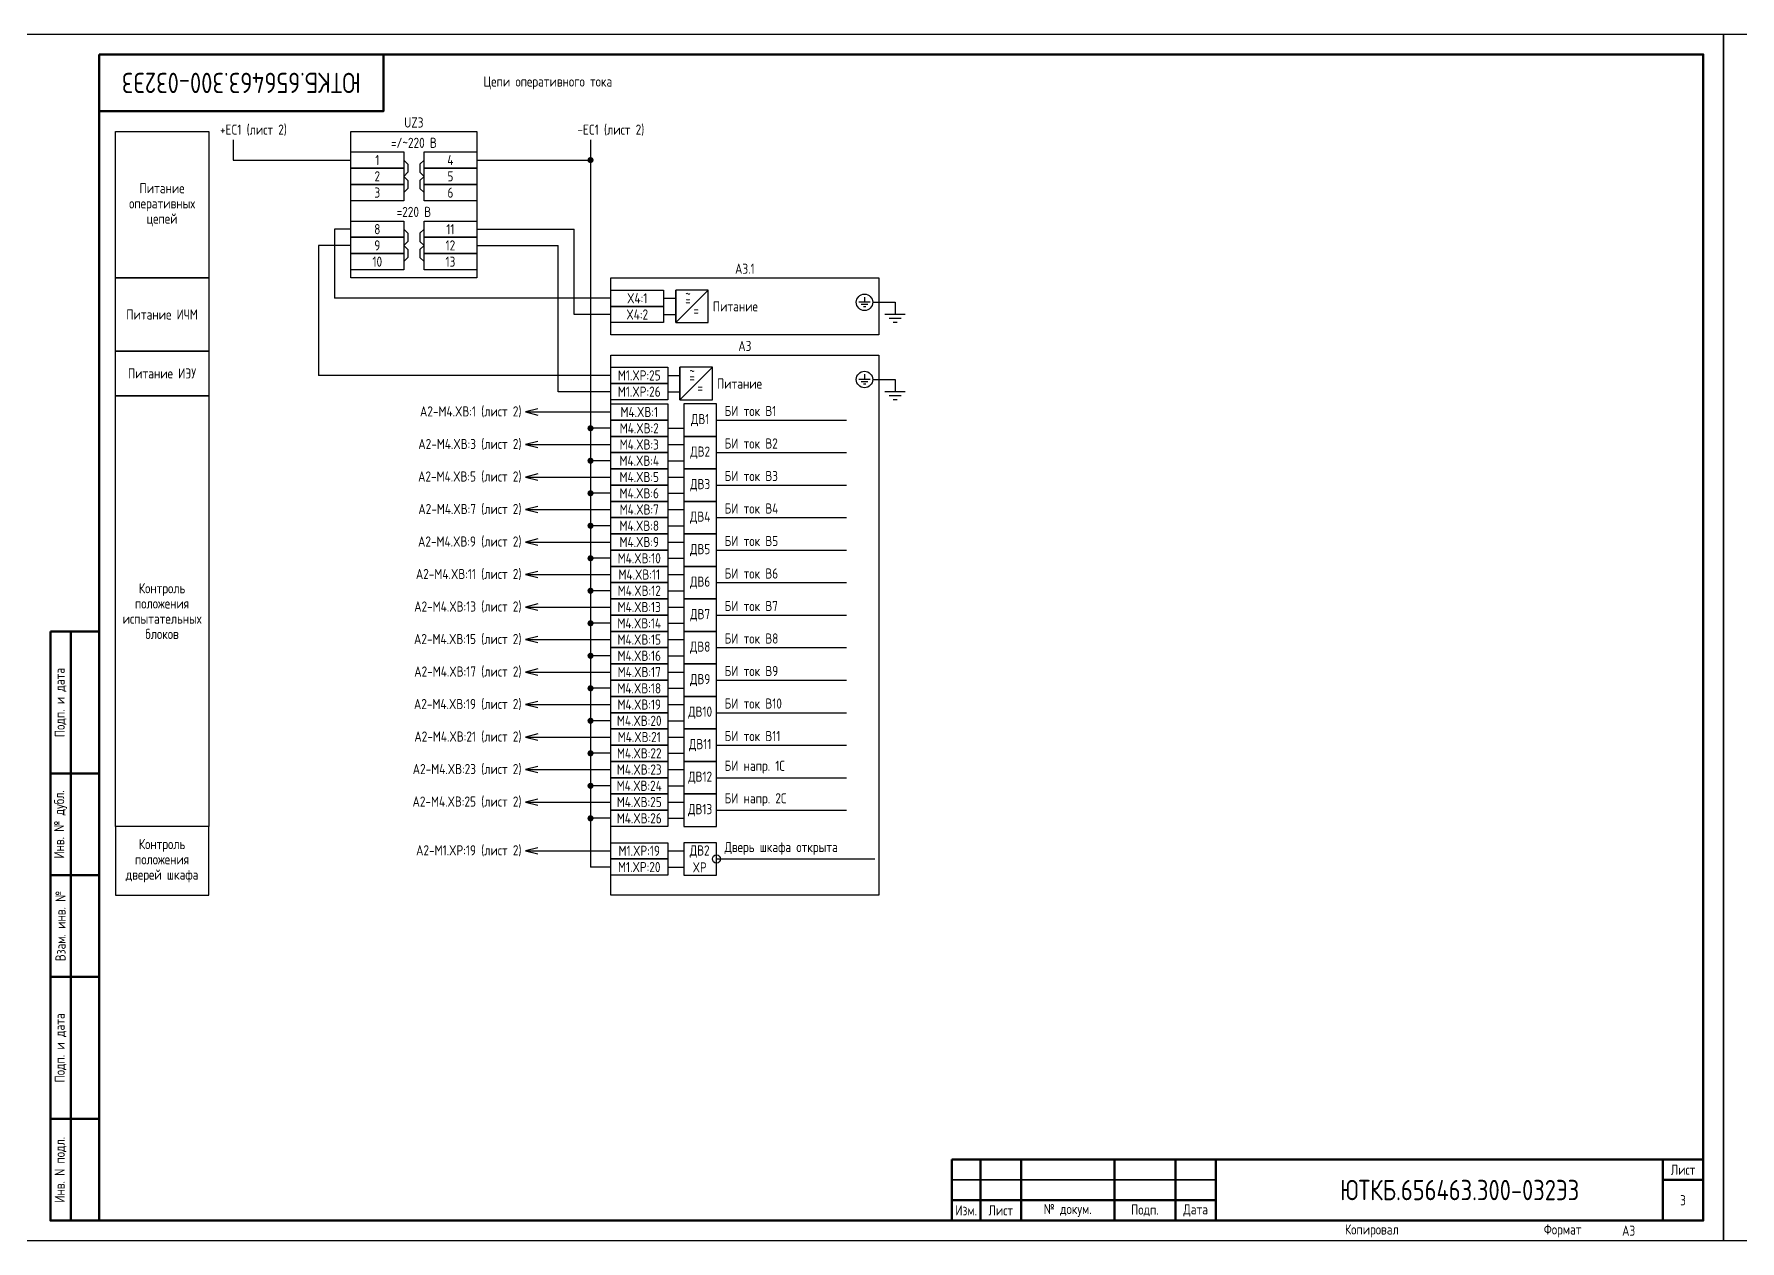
# Model space of a CAD drawing. Header units: millimetres. Extents: x -840 to 2694, y 0 to 584.
# Drawn here: x 844 to 1264, y -0.1 to 296.9 of the extents above; entities that cross this region are included whole.
import ezdxf

# ---------------------------------------------------------------- set-up
doc = ezdxf.new("R2010")
doc.units = ezdxf.units.MM
doc.styles.add('Gost_type_A', font='GOST_0.TTF')

# ---------------------------------------------------------------- blocks, each defined once
blk = doc.blocks.new('Формат_А3')
blk.add_lwpolyline([(-420, 297), (0, 297), (0, 0), (-420, 0)], close=True)
at = {"lineweight": 50}
blk.add_lwpolyline([(-400, 292), (-5, 292), (-5, 5), (-400, 5)], close=True, dxfattribs=at)
blk = doc.blocks.new('Штамп левый нижний')
at = {"lineweight": 50}
for points in [[(-12, 145), (-7, 145), (-7, 110), (-12, 110)], [(-7, 145), (0, 145), (0, 110), (-7, 110)], [(-12, 110), (-7, 110), (-7, 85), (-12, 85)], [(-7, 110), (0, 110), (0, 85), (-7, 85)], [(-12, 85), (-7, 85), (-7, 60), (-12, 60)], [(-7, 85), (0, 85), (0, 60), (-7, 60)], [(-12, 60), (-7, 60), (-7, 25), (-12, 25)], [(-7, 60), (0, 60), (0, 25), (-7, 25)], [(-12, 25), (-7, 25), (-7, 0), (-12, 0)], [(-7, 25), (0, 25), (0, 0), (-7, 0)]]:
    blk.add_lwpolyline(points, close=True, dxfattribs=at)
at = {"char_height": 2.5, "attachment_point": 5, "rotation": 90, "style": 'Gost_type_A'}
for s, insert, width in [('Подп. и дата', (-9.5, 127.5), 35), ('Инв. № дубл.', (-9.5, 97.5), 25), ('Взам. инв. №', (-9.5, 72.5), 25), ('Подп. и дата', (-9.5, 42.5), 35), ('Инв. N подл.', (-9.5, 12.5), 25)]:
    blk.add_mtext(s, dxfattribs=dict(at, insert=insert, width=width))
blk = doc.blocks.new('Штамп малый нижний')
at = {"lineweight": 50}
for points in [[(-185, 15), (-178, 15), (-178, 5), (-185, 5)], [(-178, 15), (-168, 15), (-168, 5), (-178, 5)], [(-168, 15), (-145, 15), (-145, 5), (-168, 5)], [(-145, 15), (-130, 15), (-130, 5), (-145, 5)], [(-130, 15), (-120, 15), (-120, 5), (-130, 5)], [(-120, 15), (-10, 15), (-10, 0), (-120, 0)], [(-10, 15), (0, 15), (0, 10), (-10, 10)], [(-10, 10), (0, 10), (0, 0), (-10, 0)], [(-185, 5), (-178, 5), (-178, 0), (-185, 0)], [(-178, 5), (-168, 5), (-168, 0), (-178, 0)], [(-168, 5), (-145, 5), (-145, 0), (-168, 0)], [(-145, 5), (-130, 5), (-130, 0), (-145, 0)], [(-130, 5), (-120, 5), (-120, 0), (-130, 0)]]:
    blk.add_lwpolyline(points, close=True, dxfattribs=at)
for points in [[(-185, 15), (-178, 15), (-178, 10), (-185, 10)], [(-178, 15), (-168, 15), (-168, 10), (-178, 10)], [(-168, 15), (-145, 15), (-145, 10), (-168, 10)], [(-145, 15), (-130, 15), (-130, 10), (-145, 10)], [(-130, 15), (-120, 15), (-120, 10), (-130, 10)], [(-185, 10), (-178, 10), (-178, 5), (-185, 5)], [(-178, 10), (-168, 10), (-168, 5), (-178, 5)], [(-168, 10), (-145, 10), (-145, 5), (-168, 5)], [(-145, 10), (-130, 10), (-130, 5), (-145, 5)], [(-130, 10), (-120, 10), (-120, 5), (-130, 5)]]:
    blk.add_lwpolyline(points, close=True)
at = {"char_height": 2.5, "style": 'Gost_type_A'}
for s, insert, width, attachment_point in [('Лист', (-5, 12.5), 10, 5), ('Изм.', (-181.5, 2.5), 7, 5), ('Лист', (-173, 2.5), 10, 5), ('№ докум.', (-156.5, 2.5), 23, 5), ('Подп.', (-137.5, 2.5), 15, 5), ('Дата', (-125, 2.5), 10, 5), ('Копировал', (-75, -2.53), 13.1202, 6), ('Формат', (-30, -2.53), 13.1202, 6)]:
    blk.add_mtext(s, dxfattribs=dict(at, insert=insert, width=width, attachment_point=attachment_point))
blk = doc.blocks.new('Штамп угловой верхний')
at = {"lineweight": 50}
blk.add_lwpolyline([(0, 0), (70, 0), (70, -14), (0, -14)], close=True, dxfattribs=at)
blk = doc.blocks.new('POINT')
at = {"const_width": 0.75}
blk.add_lwpolyline([(-0.375, 0, 1), (0.375, 0, 1)], format="xyb", close=True, dxfattribs=at)

msp = doc.modelspace()

# ---------------------------------------------------------------- linework, layer by layer
for p, q in [((893, 270.88), (893, 265.88)), ((981, 270.88), (981, 91.88)), ((893, 265.88), (922, 265.88)), ((953, 265.88), (981, 265.88)), ((922, 248.88), (918, 248.88)), ((918, 248.88), (918, 231.88)), ((953, 248.88), (977, 248.88)), ((977, 227.88), (977, 248.88)), ((914, 244.88), (914, 212.88)), ((922, 244.88), (914, 244.88)), ((953, 244.88), (973, 244.88)), ((973, 208.88), (973, 244.88)), ((986, 231.88), (918, 231.88)), ((1002, 225.88), (1002, 233.88)), ((1002, 225.88), (1010, 233.88)), ((986, 227.88), (977, 227.88)), ((1050.48, 230.88), (1056, 230.88)), ((1003, 206.88), (1003, 214.88)), ((1003, 206.88), (1011, 214.88)), ((986, 212.88), (914, 212.88)), ((1050.48, 211.88), (1056, 211.88)), ((986, 208.88), (973, 208.88)), ((965, 203.88), (986, 203.88)), ((1012, 201.88), (1044, 201.88)), ((986, 199.88), (981, 199.88)), ((1000, 199.88), (1004, 199.88)), ((965, 195.88), (986, 195.88)), ((1000, 195.88), (1004, 195.88)), ((1012, 193.88), (1044, 193.88)), ((986, 191.88), (981, 191.88)), ((1000, 191.88), (1004, 191.88)), ((965, 187.88), (986, 187.88)), ((1000, 187.88), (1004, 187.88)), ((1012, 185.88), (1044, 185.88)), ((986, 183.88), (981, 183.88)), ((1000, 183.88), (1004, 183.88)), ((965, 179.88), (986, 179.88)), ((1000, 179.88), (1004, 179.88)), ((1012, 177.88), (1044, 177.88)), ((986, 175.88), (981, 175.88)), ((1000, 175.88), (1004, 175.88)), ((965, 171.88), (986, 171.88)), ((1000, 171.88), (1004, 171.88)), ((1012, 169.88), (1044, 169.88)), ((965, 163.88), (986, 163.88)), ((986, 167.88), (981, 167.88)), ((1000, 167.88), (1004, 167.88)), ((1000, 163.88), (1004, 163.88)), ((986, 159.88), (981, 159.88)), ((1000, 159.88), (1004, 159.88)), ((1012, 161.88), (1044, 161.88)), ((965, 155.88), (986, 155.88)), ((1000, 155.88), (1004, 155.88)), ((986, 151.88), (981, 151.88)), ((1000, 151.88), (1004, 151.88)), ((1012, 153.88), (1044, 153.88)), ((965, 147.88), (986, 147.88)), ((1000, 147.88), (1004, 147.88)), ((986, 143.88), (981, 143.88)), ((1000, 143.88), (1004, 143.88)), ((1012, 145.88), (1044, 145.88)), ((965, 139.88), (986, 139.88)), ((1000, 139.88), (1004, 139.88)), ((986, 135.88), (981, 135.88)), ((1000, 135.88), (1004, 135.88)), ((1012, 137.88), (1044, 137.88)), ((965, 131.88), (986, 131.88)), ((1000, 131.88), (1004, 131.88)), ((986, 127.88), (981, 127.88)), ((1000, 127.88), (1004, 127.88)), ((1012, 129.88), (1044, 129.88)), ((965, 123.88), (986, 123.88)), ((1000, 123.88), (1004, 123.88)), ((1012, 121.88), (1044, 121.88)), ((986, 119.88), (981, 119.88)), ((1000, 119.88), (1004, 119.88)), ((965, 115.88), (986, 115.88)), ((1000, 115.88), (1004, 115.88)), ((1012, 113.88), (1044, 113.88)), ((986, 111.88), (981, 111.88)), ((1000, 111.88), (1004, 111.88)), ((965, 107.88), (986, 107.88)), ((1000, 107.88), (1004, 107.88)), ((1012, 105.88), (1044, 105.88)), ((986, 103.88), (981, 103.88)), ((1000, 103.88), (1004, 103.88)), ((965, 95.88), (986, 95.88)), ((1000, 95.88), (1004, 95.88)), ((1012, 93.88), (1051, 93.88)), ((986, 91.88), (981, 91.88)), ((1000, 91.88), (1004, 91.88))]:
    msp.add_line(p, q)
at = {"ltscale": 4}
for p, q in [((999, 231.88), (1002, 231.88)), ((999, 227.88), (1002, 227.88)), ((1000, 212.88), (1003, 212.88)), ((1000, 208.88), (1003, 208.88))]:
    msp.add_line(p, q, dxfattribs=at)
at = {"ltscale": 4.32}
for p, q in [((1048.46, 232.16), (1048.46, 230.88)), ((1049.89, 230.88), (1047.04, 230.88)), ((1049.32, 230.31), (1047.61, 230.31)), ((1048.75, 229.74), (1048.18, 229.74)), ((1058.5, 227.88), (1053.5, 227.88)), ((1057.5, 226.88), (1054.5, 226.88)), ((1056, 230.88), (1056, 227.88)), ((1056.5, 225.88), (1055.5, 225.88)), ((1049.89, 211.88), (1047.04, 211.88)), ((1049.32, 211.31), (1047.61, 211.31)), ((1048.75, 210.74), (1048.18, 210.74)), ((1048.46, 213.16), (1048.46, 211.88)), ((1056, 211.88), (1056, 208.88)), ((1058.5, 208.88), (1053.5, 208.88)), ((1057.5, 207.88), (1054.5, 207.88)), ((1056.5, 206.88), (1055.5, 206.88))]:
    msp.add_line(p, q, dxfattribs=at)
for points in [[(887, 236.88), (864, 236.88), (864, 272.88), (887, 272.88)], [(922, 272.88), (953, 272.88), (953, 236.88), (922, 236.88)], [(922, 267.88), (935, 267.88), (935, 263.88), (922, 263.88)], [(940, 267.88), (953, 267.88), (953, 263.88), (940, 263.88)], [(922, 263.88), (935, 263.88), (935, 259.88), (922, 259.88)], [(940, 263.88), (953, 263.88), (953, 259.88), (940, 259.88)], [(922, 259.88), (935, 259.88), (935, 255.88), (922, 255.88)], [(940, 259.88), (953, 259.88), (953, 255.88), (940, 255.88)], [(922, 250.88), (935, 250.88), (935, 246.88), (922, 246.88)], [(940, 250.88), (953, 250.88), (953, 246.88), (940, 246.88)], [(922, 246.88), (935, 246.88), (935, 242.88), (922, 242.88)], [(940, 246.88), (953, 246.88), (953, 242.88), (940, 242.88)], [(922, 242.88), (935, 242.88), (935, 238.88), (922, 238.88)], [(940, 242.88), (953, 242.88), (953, 238.88), (940, 238.88)], [(887, 218.88), (864, 218.88), (864, 236.88), (887, 236.88)], [(986, 236.88), (1052, 236.88), (1052, 222.88), (986, 222.88)], [(986, 233.88), (999, 233.88), (999, 229.88), (986, 229.88)], [(986, 229.88), (999, 229.88), (999, 225.88), (986, 225.88)], [(887, 207.88), (864, 207.88), (864, 218.88), (887, 218.88)], [(986, 217.88), (1052, 217.88), (1052, 85), (986, 85)], [(986, 214.88), (1000, 214.88), (1000, 210.88), (986, 210.88)], [(986, 210.88), (1000, 210.88), (1000, 206.88), (986, 206.88)], [(887, 101.88), (864, 101.88), (864, 207.88), (887, 207.88)], [(986, 205.88), (1000, 205.88), (1000, 201.88), (986, 201.88)], [(986, 201.88), (1000, 201.88), (1000, 197.88), (986, 197.88)], [(986, 197.88), (1000, 197.88), (1000, 193.88), (986, 193.88)], [(986, 193.88), (1000, 193.88), (1000, 189.88), (986, 189.88)], [(986, 189.88), (1000, 189.88), (1000, 185.88), (986, 185.88)], [(986, 185.88), (1000, 185.88), (1000, 181.88), (986, 181.88)], [(986, 181.88), (1000, 181.88), (1000, 177.88), (986, 177.88)], [(986, 177.88), (1000, 177.88), (1000, 173.88), (986, 173.88)], [(986, 173.88), (1000, 173.88), (1000, 169.88), (986, 169.88)], [(986, 169.88), (1000, 169.88), (1000, 165.88), (986, 165.88)], [(986, 165.88), (1000, 165.88), (1000, 161.88), (986, 161.88)], [(986, 161.88), (1000, 161.88), (1000, 157.88), (986, 157.88)], [(986, 157.88), (1000, 157.88), (1000, 153.88), (986, 153.88)], [(986, 153.88), (1000, 153.88), (1000, 149.88), (986, 149.88)], [(986, 149.88), (1000, 149.88), (1000, 145.88), (986, 145.88)], [(986, 145.88), (1000, 145.88), (1000, 141.88), (986, 141.88)], [(986, 141.88), (1000, 141.88), (1000, 137.88), (986, 137.88)], [(986, 137.88), (1000, 137.88), (1000, 133.88), (986, 133.88)], [(986, 133.88), (1000, 133.88), (1000, 129.88), (986, 129.88)], [(986, 129.88), (1000, 129.88), (1000, 125.88), (986, 125.88)], [(986, 125.88), (1000, 125.88), (1000, 121.88), (986, 121.88)], [(986, 121.88), (1000, 121.88), (1000, 117.88), (986, 117.88)], [(986, 117.88), (1000, 117.88), (1000, 113.88), (986, 113.88)], [(986, 113.88), (1000, 113.88), (1000, 109.88), (986, 109.88)], [(986, 109.88), (1000, 109.88), (1000, 105.88), (986, 105.88)], [(986, 105.88), (1000, 105.88), (1000, 101.88), (986, 101.88)], [(887, 101.88), (864, 101.88), (864, 85), (887, 85)], [(986, 97.88), (1000, 97.88), (1000, 93.88), (986, 93.88)], [(986, 93.88), (1000, 93.88), (1000, 89.88), (986, 89.88)]]:
    msp.add_lwpolyline(points, close=True)
for points in [[(935, 265.88), (936, 264.88), (936, 262.88), (935, 261.88)], [(940, 265.88), (939, 264.88), (939, 262.88), (940, 261.88)], [(935, 261.88), (936, 260.88), (936, 258.88), (935, 257.88)], [(940, 261.88), (939, 260.88), (939, 258.88), (940, 257.88)], [(935, 248.88), (936, 247.88), (936, 245.88), (935, 244.88)], [(940, 248.88), (939, 247.88), (939, 245.88), (940, 244.88)], [(935, 244.88), (936, 243.88), (936, 241.88), (935, 240.88)], [(940, 244.88), (939, 243.88), (939, 241.88), (940, 240.88)], [(968, 204.63), (965, 203.88), (968, 203.13)], [(968, 196.63), (965, 195.88), (968, 195.13)], [(968, 188.63), (965, 187.88), (968, 187.13)], [(968, 180.63), (965, 179.88), (968, 179.13)], [(968, 172.63), (965, 171.88), (968, 171.13)], [(968, 164.63), (965, 163.88), (968, 163.13)], [(968, 156.63), (965, 155.88), (968, 155.13)], [(968, 148.63), (965, 147.88), (968, 147.13)], [(968, 140.63), (965, 139.88), (968, 139.13)], [(968, 132.63), (965, 131.88), (968, 131.13)], [(968, 124.63), (965, 123.88), (968, 123.13)], [(968, 116.63), (965, 115.88), (968, 115.13)], [(968, 108.63), (965, 107.88), (968, 107.13)], [(968, 96.63), (965, 95.88), (968, 95.13)]]:
    msp.add_lwpolyline(points)
at = {"ltscale": 4}
for points in [[(1002, 225.88), (1010, 225.88), (1010, 233.88), (1002, 233.88)], [(1003, 206.88), (1011, 206.88), (1011, 214.88), (1003, 214.88)], [(1004, 197.88), (1012, 197.88), (1012, 205.88), (1004, 205.88)], [(1004, 189.88), (1012, 189.88), (1012, 197.88), (1004, 197.88)], [(1004, 181.88), (1012, 181.88), (1012, 189.88), (1004, 189.88)], [(1004, 173.88), (1012, 173.88), (1012, 181.88), (1004, 181.88)], [(1004, 165.88), (1012, 165.88), (1012, 173.88), (1004, 173.88)], [(1004, 157.88), (1012, 157.88), (1012, 165.88), (1004, 165.88)], [(1004, 149.88), (1012, 149.88), (1012, 157.88), (1004, 157.88)], [(1004, 141.88), (1012, 141.88), (1012, 149.88), (1004, 149.88)], [(1004, 133.88), (1012, 133.88), (1012, 141.88), (1004, 141.88)], [(1004, 125.88), (1012, 125.88), (1012, 133.88), (1004, 133.88)], [(1004, 117.88), (1012, 117.88), (1012, 125.88), (1004, 125.88)], [(1004, 109.88), (1012, 109.88), (1012, 117.88), (1004, 117.88)], [(1004, 101.88), (1012, 101.88), (1012, 109.88), (1004, 109.88)], [(1004, 89.88), (1012, 89.88), (1012, 97.88), (1004, 97.88)]]:
    msp.add_lwpolyline(points, close=True, dxfattribs=at)
for centre, radius in [((1048.46, 230.88), 2.02), ((1048.46, 211.88), 2.02), ((1012, 93.88), 1)]:
    msp.add_circle(centre, radius)

# ---------------------------------------------------------------- block references
for name, p in [('Формат_А3', (1260, -0.12)), ('Формат_А3', (1680, -0.12)), ('Штамп угловой верхний', (860, 291.88)), ('POINT', (981, 265.88)), ('POINT', (981, 199.88)), ('POINT', (981, 191.88)), ('POINT', (981, 183.88)), ('POINT', (981, 175.88)), ('POINT', (981, 167.88)), ('POINT', (981, 159.88)), ('POINT', (981, 151.88)), ('Штамп левый нижний', (860, 4.88)), ('POINT', (981, 143.88)), ('POINT', (981, 135.88)), ('POINT', (981, 127.88)), ('POINT', (981, 119.88)), ('POINT', (981, 111.88)), ('POINT', (981, 103.88)), ('Штамп малый нижний', (1255, 4.88))]:
    msp.add_blockref(name, p)

# ---------------------------------------------------------------- texts
at = {"insert": (895, 284.88), "char_height": 5, "width": 70, "attachment_point": 5, "rotation": 180, "style": 'Gost_type_A'}
msp.add_mtext('ЮТКБ.656463.300-032Э3', dxfattribs=at)
at = {"char_height": 2.5, "style": 'Gost_type_A'}
for s, insert, width, attachment_point, line_spacing_factor in [('Цепи оперативного тока', (970.5, 284.88), 395, 5, 0.9), ('UZ3', (937.5, 273.88), 31, 8, 0.9), ('=/~220 В', (937.5, 268.88), 31, 8, 0.9), ('Питание оперативных цепей', (875.5, 254.88), 23, 5, 0.9), ('=220 В', (937.5, 251.88), 31, 8, 0.9), ('A3.1', (1019, 237.88), 66, 8, 0.9), ('Питание ИЧМ', (875.5, 227.88), 23, 5, 0.9), ('A3', (1019, 218.88), 66, 8, 0.9), ('Питание ИЭУ', (875.5, 213.38), 23, 5, 0.9), ('A2-M4.XВ:1 (лист 2)', (964, 203.9), 31, 6, 0.8), ('A2-M4.XВ:3 (лист 2)', (964, 195.88), 31, 6, 0.8), ('A2-M4.XВ:5 (лист 2)', (964, 187.88), 31, 6, 0.8), ('A2-M4.XВ:7 (лист 2)', (964, 179.88), 31, 6, 0.8), ('A2-M4.XВ:9 (лист 2)', (964, 171.88), 31, 6, 0.8), ('A2-M4.XВ:11 (лист 2)', (964, 163.88), 31, 6, 0.8), ('Контроль положения\\Pиспытательных блоков', (875.5, 154.88), 23, 5, 0.9), ('A2-M4.XВ:13 (лист 2)', (964, 155.88), 31, 6, 0.8), ('A2-M4.XВ:15 (лист 2)', (964, 147.88), 31, 6, 0.8), ('A2-M4.XВ:17 (лист 2)', (964, 139.88), 31, 6, 0.8), ('A2-M4.XВ:19 (лист 2)', (964, 131.88), 31, 6, 0.8), ('A2-M4.XВ:21 (лист 2)', (964, 123.88), 31, 6, 0.8), ('A2-M4.XВ:23 (лист 2)', (964, 115.88), 31, 6, 0.8), ('A2-M4.XВ:25 (лист 2)', (964, 107.88), 31, 6, 0.8), ('Контроль положения\\Pдверей шкафа', (875.5, 93.44), 23, 5, 0.9), ('A2-M1.XP:19 (лист 2)', (964, 95.88), 31, 6, 0.8)]:
    msp.add_mtext(s, dxfattribs=dict(at, insert=insert, width=width, attachment_point=attachment_point, line_spacing_factor=line_spacing_factor))
at = {"style": 'Gost_type_A'}
for s, insert, char_height, width, attachment_point in [('+EC1 (лист 2)', (898, 271.88), 2.5, 18, 8), ('-EC1 (лист 2)', (986, 271.88), 2.5, 18, 8), ('1', (928.5, 265.88), 2.5, 13, 5), ('4', (946.5, 265.88), 2.5, 13, 5), ('2', (928.5, 261.88), 2.5, 13, 5), ('5', (946.5, 261.88), 2.5, 13, 5), ('3', (928.5, 257.88), 2.5, 13, 5), ('6', (946.5, 257.88), 2.5, 13, 5), ('8', (928.5, 248.88), 2.5, 13, 5), ('11', (946.5, 248.88), 2.5, 13, 5), ('9', (928.5, 244.88), 2.5, 13, 5), ('12', (946.5, 244.88), 2.5, 13, 5), ('10', (928.5, 240.88), 2.5, 13, 5), ('13', (946.5, 240.88), 2.5, 13, 5), ('X4:1', (992.5, 231.88), 2.5, 13, 5), ('~', (1005, 232.91), 2.5, 2.7, 5), ('=', (1005, 231.41), 2.5, 6, 5), ('Питание', (1016.67, 229.87), 2.5, 11.3452, 5), ('X4:2', (992.5, 227.88), 2.5, 13, 5), ('=', (1007, 228.88), 2.5, 6, 5), ('~', (1006, 213.91), 2.5, 2.7, 5), ('M1.XP:25', (993, 212.88), 2.5, 13.9956, 5), ('M1.XP:26', (993, 208.88), 2.5, 13.9956, 5), ('=', (1006, 212.41), 2.5, 6, 5), ('=', (1008, 209.88), 2.5, 6, 5), ('Питание', (1017.67, 210.87), 2.5, 11.3452, 5), ('M4.XВ:1', (993, 203.88), 2.5, 14, 5), ('ДВ1', (1008, 201.88), 2.5, 7.9998, 5), ('БИ ток В1', (1014, 202.88), 2.5, 27.8465, 7), ('M4.XВ:2', (993, 199.88), 2.5, 14, 5), ('M4.XВ:3', (993, 195.88), 2.5, 14, 5), ('ДВ2', (1008, 193.88), 2.5, 7.9998, 5), ('БИ ток В2', (1014, 194.88), 2.5, 27.8465, 7), ('M4.XВ:4', (993, 191.88), 2.5, 14, 5), ('M4.XВ:5', (993, 187.88), 2.5, 14, 5), ('БИ ток В3', (1014, 186.88), 2.5, 27.8465, 7), ('M4.XВ:6', (993, 183.88), 2.5, 14, 5), ('ДВ3', (1008, 185.88), 2.5, 7.9998, 5), ('M4.XВ:7', (993, 179.88), 2.5, 14, 5), ('БИ ток В4', (1014, 178.88), 2.5, 27.8465, 7), ('M4.XВ:8', (993, 175.88), 2.5, 14, 5), ('ДВ4', (1008, 177.88), 2.5, 7.9998, 5), ('M4.XВ:9', (993, 171.88), 2.5, 14, 5), ('БИ ток В5', (1014, 170.88), 2.5, 27.8465, 7), ('M4.XВ:10', (993, 167.88), 2.5, 14, 5), ('ДВ5', (1008, 169.88), 2.5, 7.9998, 5), ('M4.XВ:11', (993, 163.88), 2.5, 14, 5), ('БИ ток В6', (1014, 162.88), 2.5, 27.8465, 7), ('M4.XВ:12', (993, 159.88), 2.5, 14, 5), ('ДВ6', (1008, 161.88), 2.5, 7.9998, 5), ('M4.XВ:13', (993, 155.88), 2.5, 14, 5), ('БИ ток В7', (1014, 154.88), 2.5, 27.8465, 7), ('M4.XВ:14', (993, 151.88), 2.5, 14, 5), ('ДВ7', (1008, 153.88), 2.5, 7.9998, 5), ('M4.XВ:15', (993, 147.88), 2.5, 14, 5), ('ДВ8', (1008, 145.88), 2.5, 7.9998, 5), ('БИ ток В8', (1014, 146.88), 2.5, 27.8465, 7), ('M4.XВ:16', (993, 143.88), 2.5, 14, 5), ('M4.XВ:17', (993, 139.88), 2.5, 14, 5), ('ДВ9', (1008, 137.88), 2.5, 7.9998, 5), ('БИ ток В9', (1014, 138.88), 2.5, 27.8465, 7), ('M4.XВ:18', (993, 135.88), 2.5, 14, 5), ('M4.XВ:19', (993, 131.88), 2.5, 14, 5), ('ДВ10', (1008, 129.88), 2.5, 7.9998, 5), ('БИ ток В10', (1014, 130.88), 2.5, 27.8465, 7), ('M4.XВ:20', (993, 127.88), 2.5, 14, 5), ('M4.XВ:21', (993, 123.88), 2.5, 14, 5), ('ДВ11', (1008, 121.88), 2.5, 7.9998, 5), ('БИ ток В11', (1014, 122.88), 2.5, 27.8465, 7), ('M4.XВ:22', (993, 119.88), 2.5, 14, 5), ('БИ напр. 1С', (1014, 114.88), 2.5, 27.8465, 7), ('M4.XВ:23', (993, 115.88), 2.5, 14, 5), ('ДВ12', (1008, 113.88), 2.5, 7.9998, 5), ('M4.XВ:24', (993, 111.88), 2.5, 14, 5), ('БИ напр. 2С', (1014, 106.88), 2.5, 27.8465, 7), ('M4.XВ:25', (993, 107.88), 2.5, 14, 5), ('M4.XВ:26', (993, 103.88), 2.5, 14, 5), ('ДВ13', (1008, 105.88), 2.5, 7.9998, 5), ('M1.XP:19', (993, 95.88), 2.5, 14, 5), ('ДВ2 XP', (1007.88, 93.88), 2.5, 7.7588, 5), ('Дверь шкафа открыта', (1014, 94.88), 2.5, 37, 7), ('M1.XP:20', (993, 91.88), 2.5, 14, 5), ('ЮТКБ.656463.300-032Э3', (1195, 12.38), 5, 120, 5), ('3', (1250, 9.88), 2.5, 10, 5), ('A3', (1235, 2.38), 2.5, 20, 4)]:
    msp.add_mtext(s, dxfattribs=dict(at, insert=insert, char_height=char_height, width=width, attachment_point=attachment_point))

doc.saveas('drawing.dxf')
